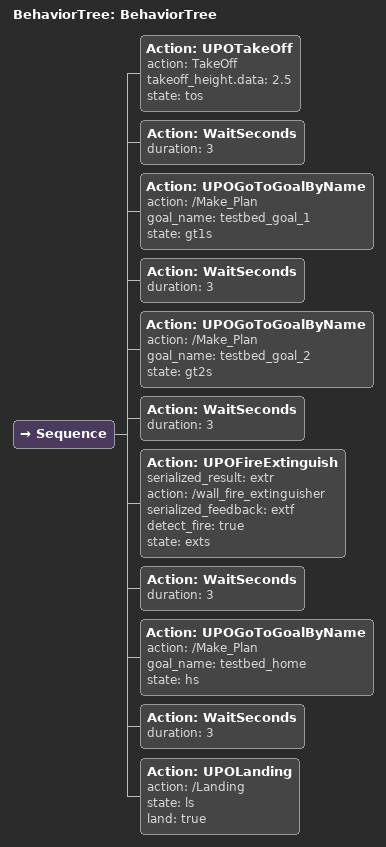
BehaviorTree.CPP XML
<root main_tree_to_execute="BehaviorTree">
    <BehaviorTree ID="BehaviorTree">
        <Sequence>
            <Action action="TakeOff" takeoff_height.data="2.5" ID="UPOTakeOff" state="tos"/>
            <Action duration="3" ID="WaitSeconds"/>
            <Action action="/Make_Plan" goal_name="testbed_goal_1" ID="UPOGoToGoalByName" state="gt1s"/>
            <Action duration="3" ID="WaitSeconds"/>
            <Action action="/Make_Plan" goal_name="testbed_goal_2" ID="UPOGoToGoalByName" state="gt2s"/>
            <Action duration="3" ID="WaitSeconds"/>
            <Action serialized_result="extr" action="/wall_fire_extinguisher" serialized_feedback="extf" ID="UPOFireExtinguish" detect_fire="true" state="exts"/>
            <Action duration="3" ID="WaitSeconds"/>
            <Action action="/Make_Plan" goal_name="testbed_home" ID="UPOGoToGoalByName" state="hs"/>
            <Action duration="3" ID="WaitSeconds"/>
            <Action action="/Landing" ID="UPOLanding" state="ls" land="true"/>
        </Sequence>
    </BehaviorTree>
</root>
